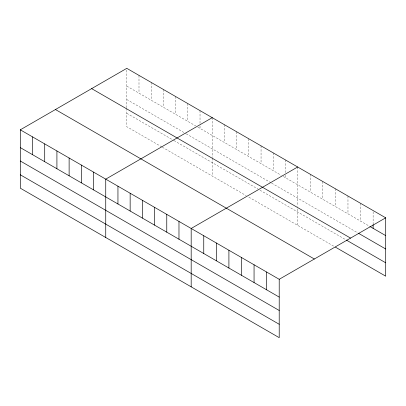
<?xml version="1.0" encoding="UTF-8"?>
<svg xmlns="http://www.w3.org/2000/svg" width="406" height="406" viewBox="0 0 406 406"><rect width="100%" height="100%" fill="white"/><g stroke="black" fill="none" stroke-linecap="round" stroke-linejoin="round"><path stroke-width="0.3" stroke-dasharray="2.03 1.52" d="M126.789 107.666L126.789 68.34M126.789 86.128L195.778 125.956M197.9 127.179L281.221 175.285M283.342 176.508L369.298 226.137M126.789 99.516L185.694 133.523M186.227 133.833L271.137 182.852M271.665 183.162L357.813 232.897M126.789 113.31L173.489 140.273M174.022 140.577L257.871 188.988M259.992 190.216L345.785 239.748M161.816 146.921L126.789 126.702L126.789 108.295M162.344 147.231L246.193 195.636M248.848 197.169L333.757 246.193M373.124 211.785L373.124 224.051M360.548 203.299L360.548 221.087M347.972 196.037L347.972 213.825M335.397 188.775L335.397 206.563M322.821 181.518L322.821 199.305M310.245 174.255L310.245 192.043M297.669 166.993L297.669 206.324M297.669 208.831L297.669 225.355M285.464 159.949L285.464 172.829M285.464 175.28L285.464 177.737M273.258 152.9L273.258 170.687M261.053 145.855L261.053 163.643M248.848 138.806L248.848 156.594M236.642 131.762L236.642 149.55M224.437 124.713L224.437 142.501M212.231 117.664L212.231 157.624M212.231 158.249L212.231 176.026M200.026 110.62L200.026 123.5M200.026 125.951L200.026 128.408M187.821 103.571L187.821 121.358M175.615 96.526L175.615 114.314M163.405 89.477L163.405 107.265M151.199 82.433L151.199 100.221M138.994 75.384L138.994 93.172"/><path stroke-width="0.61" d="M20.3 129.819L279.211 279.298L279.211 337.66L20.3 188.181L20.3 129.819L126.789 68.34L385.7 217.819L385.7 276.181L335.397 247.137M212.231 117.664L105.743 179.147L105.743 237.51M297.669 166.993L191.18 228.476L191.18 286.839M279.211 279.298L385.7 217.819M369.846 226.452L385.7 235.607M358.361 233.211L385.7 248.995M91.649 88.625L350.561 238.109M346.333 240.063L385.7 262.789M55.439 109.529L314.351 259.013M20.3 147.606L279.211 297.085M20.3 160.999L279.211 310.478M20.3 174.793L279.211 324.272M373.124 224.665L373.124 228.345M266.635 272.04L266.635 289.828M254.06 264.778L254.06 282.566M241.484 257.521L241.484 275.304M228.908 250.258L228.908 268.046M216.332 242.996L216.332 260.784M203.756 235.739L203.756 253.527M178.975 221.427L178.975 239.215M166.77 214.383L166.77 232.171M154.564 207.334L154.564 225.122M142.359 200.29L142.359 218.078M130.153 193.241L130.153 211.029M117.948 186.197L117.948 203.985M93.532 172.098L93.532 189.886M81.327 165.054L81.327 182.842M69.121 158.005L69.121 175.793M56.916 150.961L56.916 168.749M44.711 143.912L44.711 161.7M32.505 136.868L32.505 154.656"/></g></svg>
